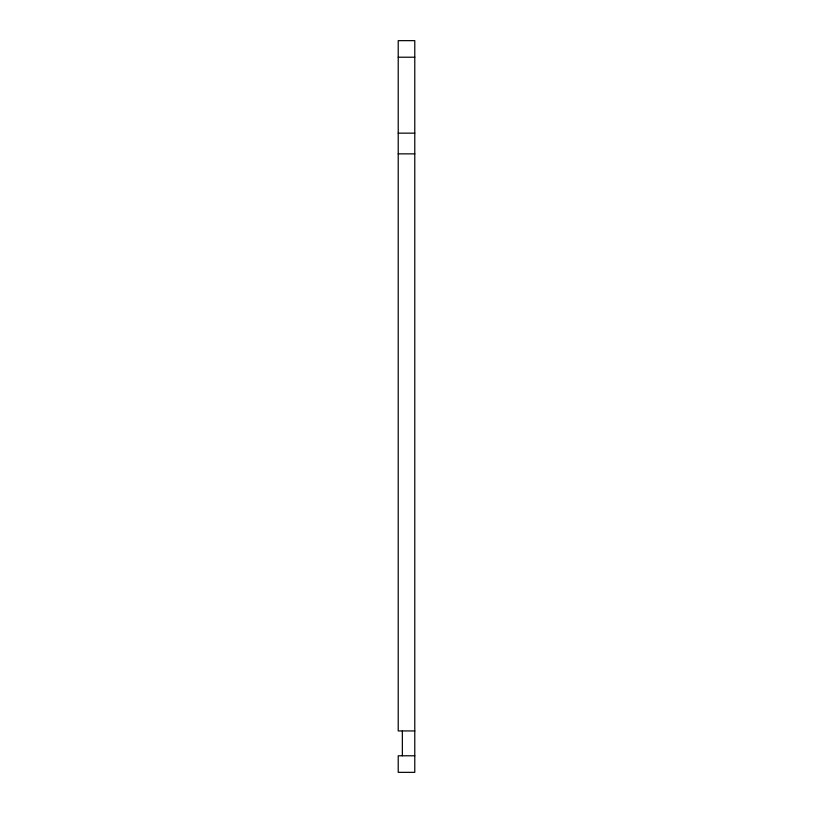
<?xml version="1.0" encoding="UTF-8"?>
<svg xmlns="http://www.w3.org/2000/svg" width="813" height="813" viewBox="0 0 813 813"><rect width="100%" height="100%" fill="white"/><g stroke="black" fill="none" stroke-linecap="round" stroke-linejoin="round"><path stroke-width="1.22" d="M398.218 57.215L414.782 57.215M398.218 133.149L414.782 133.149M398.218 153.86L414.782 153.86M414.782 730.938L398.218 730.938L398.218 40.65L414.782 40.65L414.782 772.35L398.218 772.35L398.218 755.785L414.782 755.785M402.354 730.938L402.354 755.785"/></g></svg>
